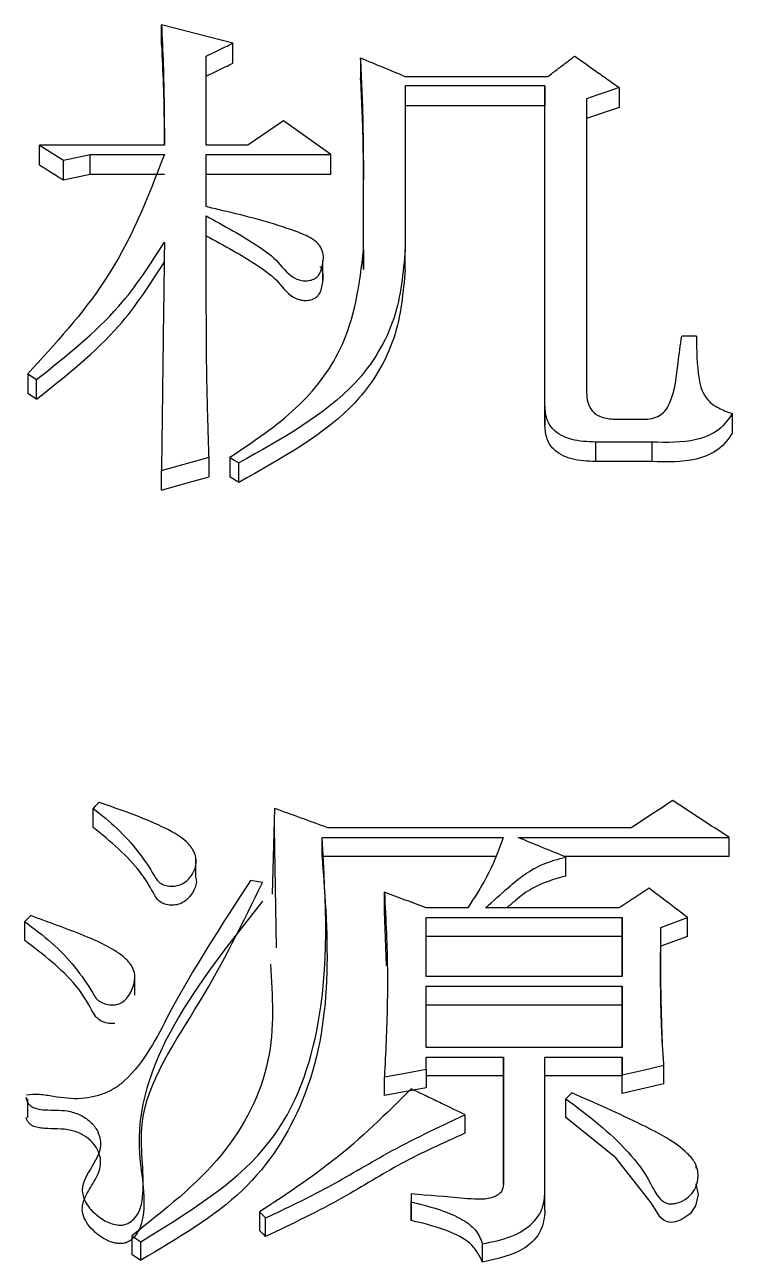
# Model space of a CAD drawing. Header units: millimetres. Extents: x 2251 to 4395, y 932 to 2449.
# Drawn here: x 2740.984 to 2743.558, y 2265.069 to 2269.572 of the extents above; entities that cross this region are included whole.
import ezdxf

# ---------------------------------------------------------------- set-up
doc = ezdxf.new("R2010")
doc.units = ezdxf.units.MM

msp = doc.modelspace()

# ---------------------------------------------------------------- linework, layer by layer
at = {"color": 7, "linetype": 'Continuous', "lineweight": 25}
for p, q in [((2741.7408, 2269.5048), (2741.4812, 2269.572)), ((2741.4812, 2269.4991), (2741.4812, 2269.572)), ((2741.7408, 2269.4321), (2741.7408, 2269.5048)), ((2741.6435, 2269.1339), (2741.6435, 2269.4578)), ((2742.206, 2269.451), (2742.206, 2269.3784)), ((2742.3682, 2269.3837), (2742.8875, 2269.3837)), ((2742.3682, 2269.35), (2742.3682, 2268.7535)), ((2742.8766, 2269.35), (2742.3682, 2269.35)), ((2742.8767, 2268.1844), (2742.8766, 2269.35)), ((2742.8766, 2269.35), (2742.8766, 2269.2775)), ((2743.1471, 2269.3433), (2743.1471, 2269.2708)), ((2743.0281, 2269.3028), (2743.0281, 2268.2327)), ((2742.8766, 2269.2775), (2742.3682, 2269.2775)), ((2742.8767, 2268.1134), (2742.8766, 2269.2775)), ((2743.1471, 2269.2708), (2743.0281, 2269.2304)), ((2741.9247, 2269.2218), (2741.7949, 2269.1339)), ((2742.0978, 2269.1001), (2741.9247, 2269.2218)), ((2741.0377, 2269.1339), (2741.1242, 2269.0797)), ((2741.492, 2269.1339), (2741.0377, 2269.1339)), ((2741.0377, 2269.0617), (2741.0377, 2269.1339)), ((2741.1242, 2269.0797), (2741.2216, 2269.1001)), ((2741.2216, 2269.1001), (2741.492, 2269.1001)), ((2741.2216, 2269.0279), (2741.2216, 2269.1001)), ((2741.7949, 2269.1339), (2741.6435, 2269.1339)), ((2741.6435, 2269.1001), (2742.0978, 2269.1001)), ((2741.6435, 2268.9101), (2741.6435, 2269.1001)), ((2742.0978, 2269.0278), (2742.0978, 2269.1001)), ((2741.1242, 2269.0076), (2741.1242, 2269.0797)), ((2742.2168, 2268.7535), (2742.2168, 2269.0797)), ((2742.2168, 2269.0797), (2742.2168, 2269.0075)), ((2741.1242, 2269.0076), (2741.2216, 2269.0279)), ((2741.2216, 2269.0279), (2741.492, 2269.0279)), ((2741.6435, 2269.0279), (2742.0978, 2269.0278)), ((2742.2168, 2268.6817), (2742.2168, 2269.0075)), ((2742.2168, 2268.7535), (2742.2168, 2268.6817)), ((2742.3682, 2268.6817), (2742.3682, 2268.7535)), ((2742.0685, 2268.6422), (2742.0685, 2268.7146)), ((2743.4283, 2268.4388), (2743.3742, 2268.4388)), ((2740.9945, 2268.3015), (2741.0269, 2268.2809)), ((2740.9945, 2268.3015), (2740.9945, 2268.2303)), ((2741.0269, 2268.2097), (2741.0269, 2268.2809)), ((2741.0269, 2268.2097), (2740.9945, 2268.2303)), ((2742.8767, 2268.1844), (2742.8767, 2268.1134)), ((2743.5582, 2268.1569), (2743.5582, 2268.0859)), ((2743.1363, 2268.1362), (2743.2336, 2268.1362)), ((2743.2661, 2268.0533), (2743.0605, 2268.0533)), ((2743.0605, 2268.0533), (2743.0605, 2267.9825)), ((2743.2661, 2268.0533), (2743.2661, 2267.9825)), ((2741.4812, 2267.9496), (2741.6543, 2267.998)), ((2741.6543, 2267.9272), (2741.6543, 2267.998)), ((2741.7625, 2267.9065), (2741.7625, 2267.9773)), ((2743.2661, 2267.9825), (2743.0605, 2267.9825)), ((2741.4812, 2267.8789), (2741.4812, 2267.9496)), ((2741.7625, 2267.9065), (2741.73, 2267.9272)), ((2741.2325, 2266.6514), (2741.2325, 2266.7206)), ((2741.8923, 2266.7205), (2741.8843, 2266.4088)), ((2741.8993, 2266.2129), (2741.8923, 2266.6514)), ((2743.1904, 2266.6497), (2742.087, 2266.6497)), ((2742.0654, 2266.6143), (2742.7251, 2266.6143)), ((2742.0654, 2266.5453), (2742.0654, 2266.6143)), ((2742.7793, 2266.6143), (2743.5473, 2266.6143)), ((2743.5473, 2266.5453), (2743.5473, 2266.6143)), ((2741.6065, 2266.4717), (2741.6065, 2266.5414)), ((2742.6957, 2266.5453), (2742.0654, 2266.5453)), ((2743.5473, 2266.5453), (2742.9476, 2266.5453)), ((2742.9524, 2266.4744), (2742.9524, 2266.5433)), ((2741.849, 2266.451), (2741.8057, 2266.4581)), ((2742.2925, 2266.3467), (2742.2925, 2266.4155)), ((2742.5954, 2266.3585), (2742.444, 2266.3585)), ((2743.1471, 2266.3585), (2742.6603, 2266.3585)), ((2740.9837, 2266.2402), (2740.9837, 2266.3087)), ((2742.3005, 2266.1486), (2742.2925, 2266.3467)), ((2742.444, 2266.3229), (2743.1579, 2266.3229)), ((2742.444, 2266.1088), (2742.444, 2266.3229)), ((2743.1579, 2266.3229), (2743.1579, 2266.1088)), ((2743.1579, 2266.2543), (2743.1579, 2266.3229)), ((2743.3959, 2266.2543), (2743.3959, 2266.3229)), ((2743.2985, 2266.2187), (2743.2985, 2266.2873)), ((2743.1579, 2266.2543), (2742.444, 2266.2543)), ((2743.1579, 2266.1088), (2743.1579, 2266.2543)), ((2743.3959, 2266.2543), (2743.2985, 2266.2187)), ((2741.3845, 2266.0403), (2741.3845, 2266.1094)), ((2743.1579, 2266.1088), (2742.444, 2266.1088)), ((2742.444, 2266.0731), (2743.1579, 2266.0731)), ((2742.444, 2265.8509), (2742.444, 2266.0731)), ((2743.1579, 2266.0731), (2743.1579, 2265.8509)), ((2743.1579, 2266.0048), (2743.1579, 2266.0731)), ((2743.1579, 2266.0048), (2742.444, 2266.0048)), ((2743.1579, 2265.8509), (2743.1579, 2266.0048)), ((2743.1579, 2265.8509), (2742.444, 2265.8509)), ((2742.444, 2265.815), (2742.7252, 2265.815)), ((2742.444, 2265.7719), (2742.444, 2265.815)), ((2742.7252, 2265.815), (2742.7252, 2265.3535)), ((2742.7252, 2265.7471), (2742.7252, 2265.815)), ((2742.8767, 2265.815), (2743.1579, 2265.815)), ((2742.8767, 2265.3245), (2742.8767, 2265.815)), ((2743.1579, 2265.815), (2743.1579, 2265.7503)), ((2743.1579, 2265.7471), (2743.1579, 2265.815)), ((2742.444, 2265.7719), (2742.444, 2265.704)), ((2743.3094, 2265.7183), (2743.3094, 2265.7863)), ((2742.2925, 2265.6753), (2742.2925, 2265.7431)), ((2742.7252, 2265.7471), (2742.444, 2265.7471)), ((2742.7252, 2265.3534), (2742.7252, 2265.7471)), ((2743.1579, 2265.7471), (2742.8767, 2265.7471)), ((2743.1579, 2265.6824), (2743.1579, 2265.7503)), ((2743.1579, 2265.6824), (2743.1579, 2265.7471)), ((2742.444, 2265.704), (2742.2925, 2265.6753)), ((2742.974, 2265.6855), (2742.9524, 2265.664)), ((2743.3094, 2265.7183), (2743.1579, 2265.6824)), ((2740.9945, 2265.5957), (2740.9945, 2265.6635)), ((2742.5854, 2265.6059), (2742.5854, 2265.5382)), ((2743.4272, 2265.4116), (2743.4272, 2265.4206)), ((2742.3899, 2265.3173), (2742.3899, 2265.2883)), ((2742.3899, 2265.3173), (2742.3899, 2265.25)), ((2742.8767, 2265.2572), (2742.8767, 2265.3245)), ((2743.4272, 2265.3524), (2743.4272, 2265.3538)), ((2742.3899, 2265.2211), (2742.3899, 2265.2883)), ((2741.8382, 2265.2521), (2741.8382, 2265.1848)), ((2741.8601, 2265.1628), (2741.8601, 2265.23)), ((2741.373, 2265.165), (2741.4055, 2265.1433)), ((2741.373, 2265.165), (2741.373, 2265.0979)), ((2741.4055, 2265.0762), (2741.4055, 2265.1433)), ((2742.6495, 2265.0689), (2742.6495, 2265.136))]:
    msp.add_line(p, q, dxfattribs=at)
at = {"color": 7, "linetype": 'Continuous', "lineweight": 25, "flags": 128}
for points in [[(2743.1471, 2269.3433), (2743.1022, 2269.3281), (2743.0652, 2269.3154), (2743.0281, 2269.3028)], [(2741.73, 2267.998), (2741.7381, 2267.9928), (2741.7462, 2267.9876), (2741.7544, 2267.9825), (2741.7625, 2267.9773)], [(2741.73, 2267.998), (2741.73, 2267.967), (2741.73, 2267.9471), (2741.73, 2267.9272)], [(2741.4812, 2267.8789), (2741.5277, 2267.8919), (2741.5742, 2267.9049), (2741.6543, 2267.9272)], [(2741.2541, 2266.7418), (2741.2486, 2266.7364), (2741.2405, 2266.7285), (2741.2325, 2266.7206)], [(2741.0053, 2266.3301), (2740.9998, 2266.3247), (2740.9917, 2266.3167), (2740.9837, 2266.3087)], [(2743.2985, 2266.2873), (2743.3472, 2266.3051), (2743.3959, 2266.3229)], [(2742.2925, 2265.7431), (2742.3683, 2265.7575), (2742.444, 2265.7719)], [(2743.1579, 2265.7503), (2743.2336, 2265.7683), (2743.3094, 2265.7863)], [(2742.9524, 2265.5962), (2742.9524, 2265.6209), (2742.9524, 2265.6424), (2742.9524, 2265.664)], [(2743.426, 2265.3526), (2743.4337, 2265.3153), (2743.4249, 2265.274), (2743.4048, 2265.245), (2743.3723, 2265.2228), (2743.3518, 2265.2158), (2743.335, 2265.2139), (2743.3223, 2265.2157), (2743.311, 2265.2204), (2743.296, 2265.2326), (2743.2629, 2265.2845), (2743.1346, 2265.4483), (2742.9524, 2265.5962), (2742.9524, 2265.5962)], [(2741.8382, 2265.2521), (2741.8492, 2265.2411), (2741.8601, 2265.2301)], [(2741.8601, 2265.1629), (2741.8546, 2265.1684), (2741.8491, 2265.174), (2741.8382, 2265.1848)], [(2741.3731, 2265.0979), (2741.3893, 2265.0871), (2741.4055, 2265.0762)]]:
    msp.add_lwpolyline(points, dxfattribs=at)
at = {"color": 7, "linetype": 'Continuous', "lineweight": 25}
for points, knots in [([(2741.4812, 2269.572), (2741.4835, 2269.5234), (2741.4882, 2269.4263), (2741.4912, 2269.2803), (2741.4917, 2269.1827), (2741.492, 2269.1339)], [0, 0, 0, 0, 0.334125, 0.667044, 1, 1, 1, 1]), ([(2741.6435, 2269.4578), (2741.6571, 2269.4644), (2741.6801, 2269.4755), (2741.7126, 2269.4912), (2741.7314, 2269.5003), (2741.7408, 2269.5048)], [0, 0, 0, 0, 0.419956, 0.7099794, 1, 1, 1, 1]), ([(2741.4812, 2269.4991), (2741.4835, 2269.4505), (2741.4882, 2269.3536), (2741.4908, 2269.2318), (2741.4913, 2269.1585), (2741.4914, 2269.1339)], [0, 0, 0, 0, 0.400506, 0.798788, 1, 1, 1, 1]), ([(2741.6435, 2269.3851), (2741.6571, 2269.3917), (2741.6801, 2269.4028), (2741.7126, 2269.4185), (2741.7314, 2269.4275), (2741.7408, 2269.4321)], [0, 0, 0, 0, 0.420135, 0.710066, 1, 1, 1, 1]), ([(2742.2168, 2269.0797), (2742.2164, 2269.1273), (2742.2157, 2269.2131), (2742.2117, 2269.3369), (2742.2079, 2269.413), (2742.206, 2269.451)], [0, 0, 0, 0, 0.382976, 0.691466, 1, 1, 1, 1]), ([(2742.206, 2269.451), (2742.2204, 2269.4451), (2742.2492, 2269.4331), (2742.3033, 2269.4107), (2742.343, 2269.3942), (2742.3682, 2269.3837)], [0, 0, 0, 0, 0.266473, 0.532946, 1, 1, 1, 1]), ([(2742.8875, 2269.3837), (2742.8988, 2269.3923), (2742.9206, 2269.409), (2742.9531, 2269.4336), (2742.9742, 2269.4497), (2742.9848, 2269.4578)], [0, 0, 0, 0, 0.34784, 0.673919, 1, 1, 1, 1]), ([(2742.9848, 2269.4578), (2743.0083, 2269.4412), (2743.0471, 2269.4139), (2743.1012, 2269.3757), (2743.1318, 2269.3541), (2743.1471, 2269.3433)], [0, 0, 0, 0, 0.434497, 0.717248, 1, 1, 1, 1]), ([(2742.2168, 2269.0075), (2742.2164, 2269.0551), (2742.2157, 2269.1409), (2742.2117, 2269.2644), (2742.2079, 2269.3404), (2742.206, 2269.3784)], [0, 0, 0, 0, 0.383474, 0.691715, 1, 1, 1, 1]), ([(2741.492, 2269.1001), (2741.4313, 2268.9428), (2741.3223, 2268.6603), (2741.0951, 2268.4117), (2740.9945, 2268.3015)], [0, 0, 0, 0, 0.556811, 1, 1, 1, 1]), ([(2741.0377, 2269.0617), (2741.0501, 2269.0539), (2741.0707, 2269.0411), (2741.0995, 2269.023), (2741.116, 2269.0127), (2741.1242, 2269.0076)], [0, 0, 0, 0, 0.428611, 0.714305, 1, 1, 1, 1]), ([(2741.6435, 2268.8761), (2741.7092, 2268.8406), (2741.804, 2268.7893), (2741.9109, 2268.7107), (2741.9451, 2268.6545), (2741.9917, 2268.6405), (2742.0114, 2268.6399), (2742.0305, 2268.6436), (2742.0457, 2268.6516), (2742.0581, 2268.6658), (2742.0676, 2268.6964), (2742.0747, 2268.7328), (2742.0574, 2268.7708), (2742.025, 2268.7989), (2741.9055, 2268.8463), (2741.7739, 2268.8793), (2741.6624, 2268.9056), (2741.6435, 2268.9101)], [0, 0, 0, 0, 0.209542, 0.302718, 0.395823, 0.412031, 0.428214, 0.444989, 0.461063, 0.475111, 0.504204, 0.574217, 0.604801, 0.646447, 0.701904, 0.949434, 1, 1, 1, 1]), ([(2741.6543, 2267.998), (2741.654, 2268.0065), (2741.6535, 2268.0236), (2741.6528, 2268.0449), (2741.6523, 2268.0619), (2741.6519, 2268.0747), (2741.6515, 2268.0875), (2741.6511, 2268.1002), (2741.6507, 2268.113), (2741.6502, 2268.13), (2741.6496, 2268.1513), (2741.6489, 2268.1768), (2741.6483, 2268.2023), (2741.6476, 2268.2278), (2741.6471, 2268.2532), (2741.6466, 2268.2787), (2741.646, 2268.3126), (2741.6448, 2268.4059), (2741.6445, 2268.5073), (2741.6442, 2268.5959), (2741.6441, 2268.6212), (2741.6441, 2268.6339), (2741.644, 2268.6507), (2741.644, 2268.6676), (2741.6439, 2268.6844), (2741.6439, 2268.697), (2741.6438, 2268.7096), (2741.6438, 2268.7223), (2741.6438, 2268.7349), (2741.6438, 2268.7475), (2741.6437, 2268.7601), (2741.6437, 2268.7727), (2741.6437, 2268.7832), (2741.6437, 2268.7916), (2741.6436, 2268.7979), (2741.6436, 2268.8042), (2741.6436, 2268.8105), (2741.6436, 2268.8168), (2741.6436, 2268.8231), (2741.6436, 2268.8315), (2741.6436, 2268.8399), (2741.6435, 2268.8483), (2741.6435, 2268.8546), (2741.6435, 2268.8609), (2741.6435, 2268.8681), (2741.6435, 2268.8731), (2741.6435, 2268.8761)], [0, 0, 0, 0, 0.028899, 0.057798, 0.072248, 0.086697, 0.101147, 0.115596, 0.130046, 0.144495, 0.173394, 0.202293, 0.231192, 0.260091, 0.28899, 0.317889, 0.346789, 0.404587, 0.63578, 0.693578, 0.708028, 0.722478, 0.736927, 0.765826, 0.780276, 0.794725, 0.809175, 0.823624, 0.838074, 0.852523, 0.866973, 0.881422, 0.895872, 0.903096, 0.910321, 0.917546, 0.924771, 0.931996, 0.93922, 0.946445, 0.960895, 0.968119, 0.975344, 0.982569, 0.989794, 1, 1, 1, 1]), ([(2741.6435, 2268.8042), (2741.7092, 2268.7687), (2741.8039, 2268.7177), (2741.9106, 2268.6391), (2741.9446, 2268.5837), (2741.9905, 2268.5691), (2742.0102, 2268.5682), (2742.0293, 2268.5716), (2742.0449, 2268.5794), (2742.0575, 2268.5932), (2742.0672, 2268.6213), (2742.0711, 2268.6544), (2742.0679, 2268.6824), (2742.0602, 2268.6906), (2742.0599, 2268.691)], [0, 0, 0, 0, 0.350045, 0.504704, 0.659256, 0.686265, 0.713234, 0.741261, 0.768308, 0.791944, 0.838677, 0.940849, 0.997309, 1, 1, 1, 1]), ([(2741.0269, 2268.2809), (2741.1343, 2268.3664), (2741.3246, 2268.518), (2741.4412, 2268.701), (2741.492, 2268.7808)], [0, 0, 0, 0, 0.564151, 1, 1, 1, 1]), ([(2741.492, 2268.7807), (2741.4907, 2268.6788), (2741.4892, 2268.5705), (2741.4877, 2268.4553), (2741.4873, 2268.4297), (2741.487, 2268.4041), (2741.4867, 2268.3785), (2741.4863, 2268.3528), (2741.486, 2268.3272), (2741.4857, 2268.3015), (2741.4853, 2268.2758), (2741.485, 2268.2501), (2741.4847, 2268.2244), (2741.4844, 2268.1987), (2741.4841, 2268.173), (2741.4836, 2268.1408), (2741.4833, 2268.115), (2741.483, 2268.0892), (2741.4827, 2268.0635), (2741.4824, 2268.0377), (2741.482, 2268.0118), (2741.4818, 2267.9957), (2741.4816, 2267.9805), (2741.4814, 2267.9662), (2741.4813, 2267.9551), (2741.4812, 2267.9496)], [0, 0, 0, 0, 0.37025, 0.393391, 0.416531, 0.462812, 0.485953, 0.509093, 0.555374, 0.578515, 0.601655, 0.647937, 0.671077, 0.694218, 0.740499, 0.763639, 0.80992, 0.833061, 0.856201, 0.902482, 0.925623, 0.948764, 0.960334, 0.980167, 1, 1, 1, 1]), ([(2741.73, 2267.998), (2741.8152, 2268.055), (2741.9834, 2268.1675), (2742.1777, 2268.4265), (2742.202, 2268.63), (2742.2168, 2268.7535)], [0, 0, 0, 0, 0.287344, 0.567754, 1, 1, 1, 1]), ([(2742.3682, 2268.7535), (2742.3608, 2268.6696), (2742.3459, 2268.5009), (2742.1741, 2268.2071), (2741.9197, 2268.0651), (2741.7625, 2267.9773)], [0, 0, 0, 0, 0.274101, 0.551296, 1, 1, 1, 1]), ([(2741.0269, 2268.2097), (2741.1343, 2268.2951), (2741.3246, 2268.4465), (2741.4412, 2268.6293), (2741.492, 2268.709)], [0, 0, 0, 0, 0.56421, 1, 1, 1, 1]), ([(2742.3682, 2268.6817), (2742.3608, 2268.5979), (2742.3458, 2268.4294), (2742.174, 2268.136), (2741.9197, 2267.9942), (2741.7625, 2267.9065)], [0, 0, 0, 0, 0.274008, 0.551158, 1, 1, 1, 1]), ([(2743.2336, 2268.1362), (2743.2444, 2268.1367), (2743.2659, 2268.1378), (2743.2936, 2268.1485), (2743.3168, 2268.1681), (2743.3499, 2268.2318), (2743.3583, 2268.3254), (2743.3697, 2268.4066), (2743.3742, 2268.4388)], [0, 0, 0, 0, 0.06555, 0.131385, 0.187199, 0.284615, 0.7156, 1, 1, 1, 1]), ([(2743.4283, 2268.4388), (2743.4285, 2268.3875), (2743.4287, 2268.3096), (2743.4525, 2268.2148), (2743.5076, 2268.1754), (2743.5412, 2268.1631), (2743.5582, 2268.1569)], [0, 0, 0, 0, 0.492388, 0.748171, 0.872567, 1, 1, 1, 1]), ([(2743.0281, 2268.2327), (2743.0287, 2268.2214), (2743.0298, 2268.1989), (2743.0432, 2268.1711), (2743.0638, 2268.1521), (2743.0934, 2268.1387), (2743.1193, 2268.1372), (2743.1363, 2268.1362)], [0, 0, 0, 0, 0.24079, 0.483382, 0.613891, 0.747761, 1, 1, 1, 1]), ([(2743.0605, 2268.0533), (2743.0309, 2268.0545), (2742.9729, 2268.0567), (2742.9056, 2268.0925), (2742.8796, 2268.1399), (2742.8776, 2268.1696), (2742.8767, 2268.1844)], [0, 0, 0, 0, 0.294497, 0.575733, 0.789018, 1, 1, 1, 1]), ([(2743.5582, 2268.1569), (2743.5442, 2268.1364), (2743.5161, 2268.0949), (2743.4089, 2268.0491), (2743.3209, 2268.0517), (2743.2661, 2268.0533)], [0, 0, 0, 0, 0.2689236, 0.5440594, 1, 1, 1, 1]), ([(2743.0605, 2267.9825), (2743.0309, 2267.9836), (2742.973, 2267.9859), (2742.9056, 2268.0216), (2742.8796, 2268.069), (2742.8776, 2268.0986), (2742.8767, 2268.1134)], [0, 0, 0, 0, 0.29468, 0.575963, 0.789151, 1, 1, 1, 1]), ([(2743.5582, 2268.0859), (2743.5442, 2268.0654), (2743.516, 2268.024), (2743.4089, 2267.9782), (2743.3209, 2267.9808), (2743.2661, 2267.9825)], [0, 0, 0, 0, 0.268765, 0.5438974, 1, 1, 1, 1]), ([(2741.2325, 2266.7206), (2741.2625, 2266.6965), (2741.353, 2266.6239), (2741.4232, 2266.5312), (2741.464, 2266.4598), (2741.4786, 2266.4462), (2741.4975, 2266.4388), (2741.5185, 2266.4363), (2741.5398, 2266.4384), (2741.5622, 2266.4472), (2741.5855, 2266.4671), (2741.6039, 2266.4964), (2741.6105, 2266.5324), (2741.5996, 2266.5676), (2741.5628, 2266.6138), (2741.4797, 2266.6568), (2741.3719, 2266.7022), (2741.2935, 2266.7286), (2741.2541, 2266.7418)], [0, 0, 0, 0, 0.117103, 0.353724, 0.376614, 0.395602, 0.414782, 0.431323, 0.450524, 0.470069, 0.496423, 0.543443, 0.584386, 0.625263, 0.671715, 0.773941, 0.886489, 1, 1, 1, 1]), ([(2743.3418, 2266.7488), (2743.3166, 2266.7323), (2743.2661, 2266.6993), (2743.2156, 2266.6662), (2743.1904, 2266.6497)], [0, 0, 0, 0, 0.499999, 1, 1, 1, 1]), ([(2743.5473, 2266.6143), (2743.5131, 2266.6367), (2743.4446, 2266.6816), (2743.3761, 2266.7264), (2743.3418, 2266.7488)], [0, 0, 0, 0, 0.5, 1, 1, 1, 1]), ([(2741.6046, 2266.4718), (2741.6058, 2266.4684), (2741.6117, 2266.4524), (2741.6011, 2266.4237), (2741.5832, 2266.3959), (2741.5608, 2266.3777), (2741.5387, 2266.3692), (2741.5151, 2266.3676), (2741.4932, 2266.371), (2741.4735, 2266.3809), (2741.4601, 2266.3966), (2741.441, 2266.4341), (2741.4021, 2266.496), (2741.3267, 2266.5747), (2741.264, 2266.6257), (2741.2325, 2266.6514)], [0, 0, 0, 0, 0.021403, 0.100058, 0.170578, 0.207877, 0.245607, 0.2775, 0.3105, 0.342312, 0.37979, 0.420748, 0.584742, 0.790782, 1, 1, 1, 1]), ([(2741.4055, 2265.1433), (2741.5734, 2265.2466), (2741.903, 2265.4495), (2742.1025, 2265.9993), (2742.0795, 2266.3812), (2742.0654, 2266.6143)], [0, 0, 0, 0, 0.287943, 0.565415, 1, 1, 1, 1]), ([(2742.7251, 2266.6143), (2742.7066, 2266.5653), (2742.6734, 2266.4774), (2742.6193, 2266.395), (2742.5954, 2266.3585)], [0, 0, 0, 0, 0.557901, 1, 1, 1, 1]), ([(2742.9524, 2266.5433), (2742.9377, 2266.5494), (2742.9084, 2266.5614), (2742.8508, 2266.585), (2742.8077, 2266.6027), (2742.7793, 2266.6143)], [0, 0, 0, 0, 0.253937, 0.507874, 1, 1, 1, 1]), ([(2742.0654, 2266.5453), (2742.0881, 2266.2438), (2742.12, 2265.822), (2741.8022, 2265.3092), (2741.5393, 2265.1548), (2741.4055, 2265.0762)], [0, 0, 0, 0, 0.5518, 0.771887, 1, 1, 1, 1]), ([(2742.6603, 2266.3585), (2742.688, 2266.3834), (2742.7337, 2266.4244), (2742.7995, 2266.4808), (2742.8691, 2266.5207), (2742.9244, 2266.5357), (2742.9524, 2266.5433)], [0, 0, 0, 0, 0.3349013, 0.5525999, 0.7736255, 1, 1, 1, 1]), ([(2740.9889, 2265.6702), (2740.9891, 2265.6655), (2740.9896, 2265.6562), (2740.9979, 2265.6437), (2741.0103, 2265.6335), (2741.0308, 2265.6257), (2741.0741, 2265.6214), (2741.1289, 2265.6247), (2741.186, 2265.6069), (2741.2244, 2265.5811), (2741.2511, 2265.5464), (2741.2634, 2265.5052), (2741.2506, 2265.4446), (2741.2083, 2265.3923), (2741.1887, 2265.3326), (2741.2018, 2265.2859), (2741.2356, 2265.2459), (2741.2743, 2265.2189), (2741.3066, 2265.2066), (2741.3289, 2265.2031), (2741.3479, 2265.2051), (2741.3655, 2265.2124), (2741.3857, 2265.2294), (2741.4076, 2265.2646), (2741.4232, 2265.3818), (2741.3706, 2265.6467), (2741.6357, 2266.0148), (2741.7778, 2266.3053), (2741.849, 2266.451)], [0, 0, 0, 0, 0.006979, 0.013925, 0.020645, 0.027359, 0.039158, 0.068779, 0.087565, 0.106337, 0.125711, 0.147046, 0.168852, 0.216529, 0.237968, 0.259695, 0.286308, 0.307882, 0.318004, 0.326525, 0.332753, 0.33899, 0.348555, 0.366353, 0.396306, 0.524136, 0.761431, 1, 1, 1, 1]), ([(2741.8057, 2266.4581), (2741.7016, 2266.2989), (2741.5451, 2266.0595), (2741.4175, 2265.7891), (2741.3166, 2265.7039), (2741.2788, 2265.6843), (2741.2359, 2265.6705), (2741.1713, 2265.6606), (2741.104, 2265.6685), (2741.0388, 2265.6809), (2741.0057, 2265.6785), (2740.9898, 2265.6773)], [0, 0, 0, 0, 0.492538, 0.740191, 0.77071, 0.80144, 0.832707, 0.864862, 0.933359, 0.96806, 1, 1, 1, 1]), ([(2742.9524, 2266.4744), (2742.9095, 2266.4619), (2742.8395, 2266.4414), (2742.777, 2266.3925), (2742.7482, 2266.3675), (2742.7378, 2266.3585)], [0, 0, 0, 0, 0.503492, 0.820845, 1, 1, 1, 1]), ([(2742.2925, 2266.4155), (2742.2952, 2266.3652), (2742.3024, 2266.2287), (2742.3055, 2266.0046), (2742.2969, 2265.8303), (2742.2925, 2265.7431)], [0, 0, 0, 0, 0.225447, 0.61244, 1, 1, 1, 1]), ([(2743.2553, 2266.4297), (2743.2372, 2266.4178), (2743.2012, 2266.3941), (2743.1651, 2266.3704), (2743.1471, 2266.3585)], [0, 0, 0, 0, 0.499999, 1, 1, 1, 1]), ([(2743.3959, 2266.3229), (2743.3725, 2266.3407), (2743.3256, 2266.3763), (2743.2787, 2266.4119), (2743.2553, 2266.4297)], [0, 0, 0, 0, 0.499999, 1, 1, 1, 1]), ([(2741.849, 2266.3823), (2741.6135, 2266.0859), (2741.3195, 2265.7161), (2741.4317, 2265.2884), (2741.4018, 2265.1886), (2741.3879, 2265.1659), (2741.3728, 2265.151), (2741.3601, 2265.1426), (2741.3454, 2265.1374), (2741.3292, 2265.1362), (2741.3125, 2265.1384), (2741.289, 2265.1454), (2741.2605, 2265.1605), (2741.2309, 2265.1848), (2741.2074, 2265.2135), (2741.1929, 2265.2446), (2741.1923, 2265.2871), (2741.2189, 2265.3361), (2741.2495, 2265.3829), (2741.2614, 2265.424), (2741.2588, 2265.4553), (2741.2463, 2265.4854), (2741.2241, 2265.5127), (2741.1927, 2265.5351), (2741.137, 2265.557), (2741.0797, 2265.5532), (2741.0324, 2265.5579), (2741.0146, 2265.5636), (2741.0033, 2265.5712), (2740.9963, 2265.5785), (2740.9911, 2265.5868), (2740.9897, 2265.5928), (2740.989, 2265.5957)], [0, 0, 0, 0, 0.497456, 0.620857, 0.636346, 0.651276, 0.658077, 0.664325, 0.67016, 0.675991, 0.682204, 0.688976, 0.70417, 0.720933, 0.738108, 0.754604, 0.770049, 0.801248, 0.833208, 0.848775, 0.864425, 0.880247, 0.89615, 0.91217, 0.928663, 0.965077, 0.973828, 0.982053, 0.986245, 0.990754, 0.995583, 1, 1, 1, 1]), ([(2740.9837, 2266.3087), (2741.0172, 2266.2835), (2741.1186, 2266.207), (2741.198, 2266.1075), (2741.2418, 2266.0292), (2741.2591, 2266.0153), (2741.2805, 2266.0072), (2741.3023, 2266.0046), (2741.3225, 2266.007), (2741.3402, 2266.0148), (2741.3634, 2266.037), (2741.3798, 2266.0712), (2741.3876, 2266.1134), (2741.374, 2266.1505), (2741.318, 2266.2066), (2741.1875, 2266.2641), (2741.0697, 2266.3068), (2741.0053, 2266.3301)], [0, 0, 0, 0, 0.118687, 0.359196, 0.382949, 0.402078, 0.421221, 0.441113, 0.455768, 0.470498, 0.490908, 0.548404, 0.590662, 0.633125, 0.674263, 0.821867, 1, 1, 1, 1]), ([(2743.3094, 2265.7863), (2743.3078, 2265.8093), (2743.3054, 2265.8438), (2743.3027, 2265.8899), (2743.3011, 2265.9244), (2743.3001, 2265.9502), (2743.2995, 2265.9704), (2743.2991, 2265.9847), (2743.2987, 2266.002), (2743.2983, 2266.0192), (2743.2981, 2266.0336), (2743.2979, 2266.0479), (2743.2977, 2266.0623), (2743.2976, 2266.0795), (2743.2975, 2266.0967), (2743.2974, 2266.1139), (2743.2974, 2266.1282), (2743.2974, 2266.1426), (2743.2975, 2266.1569), (2743.2976, 2266.1741), (2743.2976, 2266.1884), (2743.2977, 2266.1999), (2743.2978, 2266.2085), (2743.2978, 2266.2156), (2743.2979, 2266.2228), (2743.298, 2266.2299), (2743.2981, 2266.2385), (2743.2981, 2266.2471), (2743.2982, 2266.2543), (2743.2983, 2266.2614), (2743.2983, 2266.2671), (2743.2984, 2266.2729), (2743.2984, 2266.2771), (2743.2985, 2266.282), (2743.2985, 2266.2853), (2743.2985, 2266.2873)], [0, 0, 0, 0, 0.137495, 0.206243, 0.274991, 0.343739, 0.360926, 0.3953, 0.429674, 0.464048, 0.498422, 0.515609, 0.549982, 0.584356, 0.61873, 0.653104, 0.687478, 0.704665, 0.739038, 0.773412, 0.807786, 0.824973, 0.84216, 0.859347, 0.86794, 0.885127, 0.902314, 0.919501, 0.936688, 0.945281, 0.962468, 0.971061, 0.979655, 0.988248, 1, 1, 1, 1]), ([(2741.3118, 2265.9381), (2741.3085, 2265.9377), (2741.2974, 2265.9364), (2741.2781, 2265.9398), (2741.2569, 2265.9482), (2741.2391, 2265.9641), (2741.2169, 2266.0089), (2741.1726, 2266.0791), (2741.0848, 2266.1625), (2741.0176, 2266.2141), (2740.9837, 2266.2402)], [0, 0, 0, 0, 0.018476, 0.061789, 0.105489, 0.149477, 0.212223, 0.462546, 0.729106, 1, 1, 1, 1]), ([(2743.3044, 2265.8695), (2743.3044, 2265.8694), (2743.3044, 2265.8693), (2743.3029, 2265.9086), (2743.2991, 2266.014), (2743.2985, 2266.1065), (2743.2984, 2266.165), (2743.2984, 2266.1895), (2743.2983, 2266.1919), (2743.2983, 2266.1932)], [0, 0, 0, 0, 0.00357, 0.023068, 0.457318, 0.686208, 0.826116, 0.905274, 1, 1, 1, 1]), ([(2741.8777, 2266.1538), (2741.8853, 2266.0368), (2741.9008, 2265.7985), (2741.7236, 2265.4411), (2741.491, 2265.2579), (2741.373, 2265.165)], [0, 0, 0, 0, 0.322113, 0.656114, 1, 1, 1, 1]), ([(2742.3901, 2265.6999), (2742.299, 2265.6096), (2742.135, 2265.4471), (2741.9296, 2265.3121), (2741.8382, 2265.2521)], [0, 0, 0, 0, 0.55543, 1, 1, 1, 1]), ([(2742.585, 2265.6061), (2742.5569, 2265.6197), (2742.5103, 2265.6421), (2742.4453, 2265.6733), (2742.4085, 2265.691), (2742.3901, 2265.6999)], [0, 0, 0, 0, 0.433599, 0.716799, 1, 1, 1, 1]), ([(2742.9524, 2265.664), (2742.9927, 2265.6338), (2743.1145, 2265.5427), (2743.2341, 2265.4195), (2743.2818, 2265.3125), (2743.3061, 2265.2901), (2743.3193, 2265.283), (2743.335, 2265.2804), (2743.3548, 2265.2828), (2743.3803, 2265.2926), (2743.4069, 2265.3116), (2743.4287, 2265.3433), (2743.4368, 2265.3839), (2743.4279, 2265.4287), (2743.3664, 2265.4991), (2743.2074, 2265.5825), (2743.06, 2265.6476), (2742.974, 2265.6855)], [0, 0, 0, 0, 0.117023, 0.353532, 0.409689, 0.421913, 0.431957, 0.442101, 0.453679, 0.472075, 0.49977, 0.527462, 0.568321, 0.610802, 0.649012, 0.795156, 1, 1, 1, 1]), ([(2740.9945, 2265.5961), (2740.9945, 2265.5991), (2740.9945, 2265.6036), (2740.9945, 2265.6083), (2740.9945, 2265.6104), (2740.9945, 2265.6107), (2740.9945, 2265.6109), (2740.9945, 2265.6187), (2740.9945, 2265.6264), (2740.9945, 2265.6498), (2740.9945, 2265.6582), (2740.9945, 2265.6639)], [0, 0, 0, 0, 0.098322, 0.150223, 0.156042, 0.157925, 0.159189, 0.159644, 0.360233, 0.564728, 1, 1, 1, 1]), ([(2741.8601, 2265.23), (2741.9365, 2265.2661), (2742.0894, 2265.3384), (2742.3166, 2265.4785), (2742.489, 2265.5602), (2742.585, 2265.6058)], [0, 0, 0, 0, 0.306675, 0.613603, 1, 1, 1, 1]), ([(2742.585, 2265.5381), (2742.5068, 2265.503), (2742.3511, 2265.4331), (2742.1276, 2265.2896), (2741.9557, 2265.2081), (2741.8601, 2265.1628)], [0, 0, 0, 0, 0.309662, 0.616334, 1, 1, 1, 1]), ([(2742.7253, 2265.3535), (2742.7244, 2265.3438), (2742.723, 2265.3282), (2742.7038, 2265.3113), (2742.6595, 2265.2939), (2742.5487, 2265.305), (2742.4531, 2265.3124), (2742.3899, 2265.3173)], [0, 0, 0, 0, 0.100834, 0.16221, 0.226726, 0.489604, 1, 1, 1, 1]), ([(2742.6495, 2265.136), (2742.6849, 2265.1431), (2742.7543, 2265.1572), (2742.8331, 2265.2052), (2742.8722, 2265.2656), (2742.8752, 2265.305), (2742.8767, 2265.3245)], [0, 0, 0, 0, 0.292672, 0.574648, 0.788772, 1, 1, 1, 1]), ([(2742.3899, 2265.2883), (2742.4535, 2265.2725), (2742.5413, 2265.2507), (2742.628, 2265.1892), (2742.6424, 2265.1535), (2742.6495, 2265.136)], [0, 0, 0, 0, 0.572425, 0.789887, 1, 1, 1, 1]), ([(2742.3899, 2265.25), (2742.3899, 2265.2467), (2742.3899, 2265.2413), (2742.3899, 2265.2338), (2742.3899, 2265.2274), (2742.3899, 2265.2232), (2742.3899, 2265.2211)], [0, 0, 0, 0, 0.34, 0.56, 0.78, 1, 1, 1, 1]), ([(2742.8767, 2265.2572), (2742.8742, 2265.2323), (2742.8691, 2265.182), (2742.7944, 2265.1015), (2742.7051, 2265.0814), (2742.6495, 2265.0689)], [0, 0, 0, 0, 0.26941, 0.545308, 1, 1, 1, 1]), ([(2742.6495, 2265.0689), (2742.6391, 2265.091), (2742.6178, 2265.1364), (2742.5198, 2265.1889), (2742.4395, 2265.2088), (2742.3899, 2265.2211)], [0, 0, 0, 0, 0.267334, 0.547158, 1, 1, 1, 1])]:
    msp.add_open_spline(points, degree=3, knots=knots, dxfattribs=at)
for points in [[(2742.087, 2266.6497), (2742.0546, 2266.6615), (2741.9897, 2266.6851), (2741.9248, 2266.7087), (2741.8923, 2266.7205)], [(2742.444, 2266.3585), (2742.4187, 2266.368), (2742.3683, 2266.387), (2742.3178, 2266.406), (2742.2925, 2266.4155)]]:
    msp.add_open_spline(points, degree=3, dxfattribs=at)

doc.saveas('drawing.dxf')
